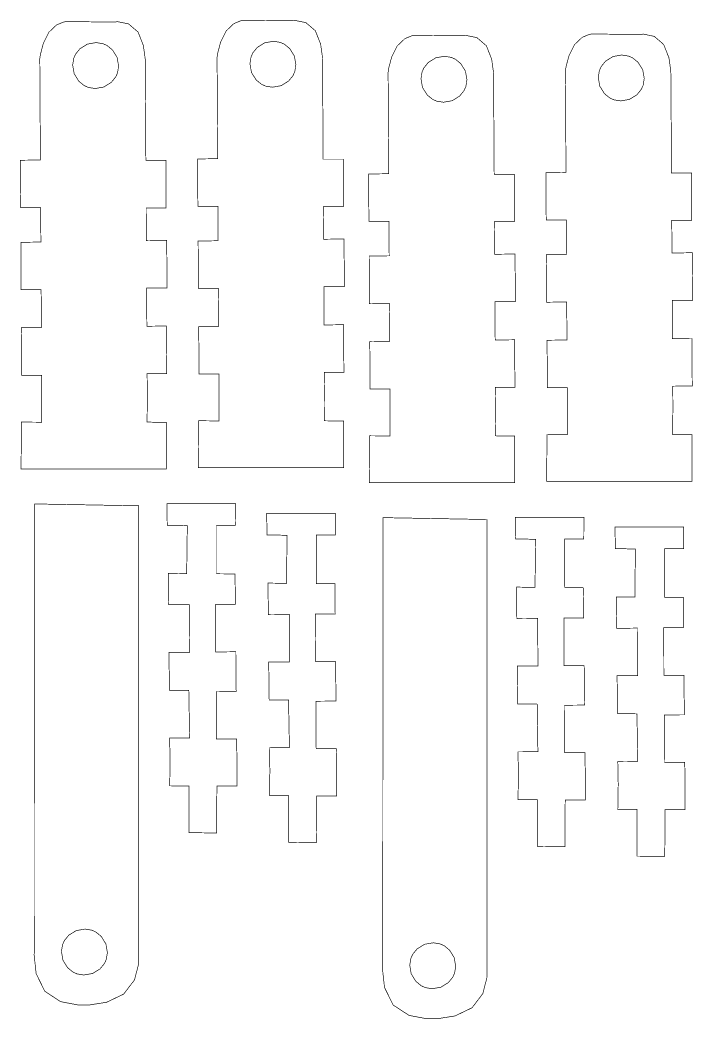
# Model space of a CAD drawing. Extents: x 0.7 to 27.4, y 1.6 to 10.2.
# Drawn here: x 18.628 to 21.374, y 1.756 to 5.834 of the extents above; entities that cross this region are included whole.
import ezdxf

# ---------------------------------------------------------------- set-up
doc = ezdxf.new("R2010")
doc.units = 0
doc.header["$MEASUREMENT"] = 0

msp = doc.modelspace()

# ---------------------------------------------------------------- linework, layer by layer
at = {"color": 0, "const_width": 0.00266}
for points in [[(19.8651, 5.26579), (19.8651, 5.26579), (19.8779, 5.26579), (19.906, 5.26579), (19.9342, 5.26579), (19.9469, 5.26579), (19.9469, 5.26579), (19.9469, 5.26579), (19.9469, 5.25749), (19.9469, 5.23546), (19.9469, 5.20437), (19.9469, 5.16872), (19.9469, 5.13308), (19.9469, 5.102), (19.9469, 5.07997), (19.9469, 5.07161), (19.9469, 5.07161), (19.9469, 5.07161), (19.9343, 5.07161), (19.9067, 5.07161), (19.8789, 5.07161), (19.8664, 5.07161), (19.8664, 5.07161), (19.8664, 5.07161), (19.8664, 5.05094), (19.8667, 5.00537), (19.8669, 4.95979), (19.8671, 4.93907), (19.8671, 4.93907), (19.8671, 4.93907), (19.88, 4.93918), (19.9088, 4.93935), (19.9374, 4.93956), (19.9504, 4.93961), (19.9504, 4.93961), (19.9504, 4.93961), (19.9504, 4.93132), (19.9506, 4.90929), (19.9507, 4.87819), (19.951, 4.84256), (19.9511, 4.80692), (19.9514, 4.77582), (19.9515, 4.75379), (19.9515, 4.74544), (19.9515, 4.74544), (19.9515, 4.74544), (19.9385, 4.74539), (19.9099, 4.74517), (19.8812, 4.74501), (19.8683, 4.7449), (19.8683, 4.7449), (19.8683, 4.7449), (19.8683, 4.73822), (19.8683, 4.7206), (19.8686, 4.69569), (19.8688, 4.6671), (19.8689, 4.63851), (19.869, 4.61361), (19.8692, 4.59597), (19.8692, 4.58925), (19.8692, 4.58925), (19.8692, 4.58925), (19.8815, 4.58936), (19.9089, 4.58951), (19.9361, 4.58968), (19.9486, 4.58974), (19.9486, 4.58974), (19.9486, 4.58974), (19.9486, 4.58143), (19.9488, 4.5594), (19.9489, 4.52832), (19.9492, 4.49268), (19.9494, 4.45703), (19.9496, 4.42594), (19.9497, 4.40392), (19.9497, 4.39556), (19.9497, 4.39556), (19.9497, 4.39556), (19.9374, 4.39551), (19.91, 4.39535), (19.8826, 4.39518), (19.8703, 4.39507), (19.8703, 4.39507), (19.8703, 4.39507), (19.8704, 4.38183), (19.8706, 4.3526), (19.8708, 4.3234), (19.8708, 4.31011), (19.8708, 4.31011), (19.8708, 4.31011), (19.8707, 4.29258), (19.8706, 4.2539), (19.8703, 4.21528), (19.8701, 4.19769), (19.8701, 4.19769), (19.8701, 4.19769), (19.8824, 4.1976), (19.9094, 4.19721), (19.9365, 4.19689), (19.9489, 4.19672), (19.9489, 4.19672), (19.9489, 4.19672), (19.9489, 4.18858), (19.9488, 4.16699), (19.9486, 4.13644), (19.9486, 4.10146), (19.9485, 4.06651), (19.9483, 4.03597), (19.9483, 4.01438), (19.9483, 4.00618), (19.9483, 4.00618), (19.9483, 4.00618), (19.9361, 4.00618), (19.9093, 4.00613), (19.8825, 4.00608), (19.8703, 4.00603), (19.8703, 4.00603), (19.8703, 4.00603), (19.8482, 4.00603), (19.79, 4.00603), (19.7076, 4.00603), (19.6132, 4.00603), (19.5187, 4.00603), (19.4364, 4.00603), (19.3781, 4.00603), (19.356, 4.00597), (19.356, 4.00597), (19.356, 4.00597), (19.356, 4.01421), (19.3561, 4.03597), (19.3563, 4.06668), (19.3565, 4.10189), (19.3567, 4.13715), (19.3568, 4.16786), (19.3569, 4.18961), (19.3569, 4.19781), (19.3569, 4.19781), (19.3569, 4.19781), (19.37, 4.19775), (19.3987, 4.1976), (19.4274, 4.19749), (19.4404, 4.19738), (19.4404, 4.19738), (19.4404, 4.19738), (19.4404, 4.21224), (19.4404, 4.2449), (19.4404, 4.27761), (19.4404, 4.29243), (19.4404, 4.29243), (19.4404, 4.29243), (19.4403, 4.30757), (19.4401, 4.34076), (19.4399, 4.37397), (19.4399, 4.38906), (19.4399, 4.38906), (19.4399, 4.38906), (19.4271, 4.389), (19.3993, 4.38883), (19.3712, 4.38867), (19.3586, 4.38857), (19.3586, 4.38857), (19.3586, 4.38857), (19.3586, 4.39692), (19.3585, 4.41894), (19.3583, 4.45003), (19.3581, 4.48568), (19.3578, 4.52132), (19.3576, 4.5524), (19.3575, 4.57443), (19.3575, 4.58274), (19.3575, 4.58274), (19.3575, 4.58274), (19.3701, 4.58285), (19.3981, 4.58301), (19.426, 4.58317), (19.4387, 4.58322), (19.4387, 4.58322), (19.4387, 4.58322), (19.4386, 4.5899), (19.4385, 4.60747), (19.4383, 4.63232), (19.4382, 4.66081), (19.4381, 4.68935), (19.4379, 4.71419), (19.4378, 4.73178), (19.4378, 4.73839), (19.4378, 4.73839), (19.4378, 4.73839), (19.425, 4.73833), (19.3969, 4.73817), (19.3689, 4.73801), (19.3561, 4.7379), (19.3561, 4.7379), (19.3561, 4.7379), (19.3561, 4.74625), (19.356, 4.76828), (19.3558, 4.79937), (19.3556, 4.83496), (19.3553, 4.87061), (19.3551, 4.90169), (19.355, 4.92372), (19.355, 4.93201), (19.355, 4.93201), (19.355, 4.93201), (19.3678, 4.93213), (19.3958, 4.93229), (19.4239, 4.93251), (19.4367, 4.93257), (19.4367, 4.93257), (19.4367, 4.93257), (19.4365, 4.95458), (19.4363, 5.00293), (19.436, 5.05132), (19.4358, 5.07329), (19.4358, 5.07329), (19.4358, 5.07329), (19.4231, 5.07324), (19.3949, 5.07303), (19.3667, 5.07286), (19.3539, 5.07275), (19.3539, 5.07275), (19.3539, 5.07275), (19.3539, 5.08111), (19.3537, 5.10314), (19.3536, 5.13422), (19.3533, 5.16986), (19.3531, 5.20551), (19.3529, 5.2366), (19.3528, 5.25863), (19.3528, 5.26693), (19.3528, 5.26693), (19.3528, 5.26693), (19.3656, 5.26704), (19.3937, 5.26719), (19.4219, 5.26742), (19.4347, 5.26747), (19.4347, 5.26747), (19.4347, 5.26747), (19.4346, 5.28532), (19.4343, 5.33231), (19.434, 5.39871), (19.4335, 5.47483), (19.4331, 5.551), (19.4326, 5.6174), (19.4324, 5.66439), (19.4324, 5.68218), (19.4324, 5.68218), (19.4346, 5.69781), (19.4467, 5.74393), (19.4696, 5.78961), (19.5008, 5.81917), (19.5304, 5.83143), (19.5406, 5.83268), (19.5406, 5.83268), (19.5489, 5.83263), (19.571, 5.83242), (19.6022, 5.83214), (19.6381, 5.83182), (19.6738, 5.83154), (19.705, 5.83122), (19.7271, 5.83106), (19.7354, 5.83094), (19.7354, 5.83094), (19.7499, 5.83231), (19.7944, 5.82335), (19.8333, 5.7901), (19.8549, 5.73529), (19.8624, 5.68104), (19.8628, 5.66292), (19.8628, 5.66292), (19.8628, 5.64589), (19.8631, 5.60092), (19.8635, 5.53728), (19.8639, 5.46436), (19.8643, 5.3915), (19.8647, 5.32785), (19.865, 5.28288), (19.8651, 5.26579), (19.8651, 5.26579)], [(19.1417, 5.26042), (19.1417, 5.26042), (19.1544, 5.26042), (19.1825, 5.26042), (19.2107, 5.26042), (19.2235, 5.26042), (19.2235, 5.26042), (19.2235, 5.26042), (19.2235, 5.25211), (19.2235, 5.23008), (19.2235, 5.199), (19.2235, 5.16336), (19.2235, 5.12771), (19.2235, 5.09663), (19.2235, 5.0746), (19.2235, 5.06625), (19.2235, 5.06625), (19.2235, 5.06625), (19.2108, 5.06625), (19.1832, 5.06625), (19.1554, 5.06625), (19.1429, 5.06625), (19.1429, 5.06625), (19.1429, 5.06625), (19.1429, 5.04557), (19.1432, 5), (19.1435, 4.95443), (19.1436, 4.93371), (19.1436, 4.93371), (19.1436, 4.93371), (19.1565, 4.93381), (19.1853, 4.93397), (19.2139, 4.93419), (19.2269, 4.93425), (19.2269, 4.93425), (19.2269, 4.93425), (19.2269, 4.92594), (19.2271, 4.90392), (19.2272, 4.87283), (19.2275, 4.83718), (19.2276, 4.80154), (19.2279, 4.77046), (19.2281, 4.74843), (19.2281, 4.74007), (19.2281, 4.74007), (19.2281, 4.74007), (19.215, 4.74001), (19.1864, 4.73986), (19.1578, 4.73969), (19.1449, 4.73958), (19.1449, 4.73958), (19.1449, 4.73958), (19.1449, 4.73292), (19.1449, 4.71528), (19.1451, 4.69032), (19.1453, 4.66174), (19.1454, 4.63319), (19.1456, 4.60824), (19.1457, 4.5906), (19.1457, 4.58388), (19.1457, 4.58388), (19.1457, 4.58388), (19.1581, 4.58399), (19.1854, 4.58415), (19.2126, 4.58431), (19.2251, 4.58436), (19.2251, 4.58436), (19.2251, 4.58436), (19.2251, 4.57607), (19.2253, 4.55404), (19.2254, 4.52294), (19.2257, 4.48731), (19.226, 4.45167), (19.2261, 4.42057), (19.2263, 4.39854), (19.2263, 4.39019), (19.2263, 4.39019), (19.2263, 4.39019), (19.2139, 4.39014), (19.1865, 4.38997), (19.1592, 4.38981), (19.1468, 4.38971), (19.1468, 4.38971), (19.1468, 4.38971), (19.1469, 4.37646), (19.1471, 4.34728), (19.1474, 4.31808), (19.1474, 4.30479), (19.1474, 4.30479), (19.1474, 4.30479), (19.1472, 4.28728), (19.1471, 4.24858), (19.1468, 4.20996), (19.1467, 4.19239), (19.1467, 4.19239), (19.1467, 4.19239), (19.1589, 4.19228), (19.186, 4.19189), (19.2131, 4.19151), (19.2254, 4.19135), (19.2254, 4.19135), (19.2254, 4.19135), (19.2254, 4.18321), (19.2253, 4.16162), (19.2251, 4.13113), (19.2251, 4.09614), (19.225, 4.06114), (19.2249, 4.03065), (19.2249, 4.00906), (19.2249, 4.00087), (19.2249, 4.00087), (19.2249, 4.00087), (19.2126, 4.00087), (19.1858, 4.00076), (19.159, 4.00071), (19.1468, 4.00065), (19.1468, 4.00065), (19.1468, 4.00065), (19.1247, 4.00065), (19.0665, 4.00065), (18.9842, 4.00065), (18.8897, 4.00065), (18.7953, 4.00065), (18.7129, 4.00065), (18.6546, 4.00065), (18.6325, 4.00065), (18.6325, 4.00065), (18.6325, 4.00065), (18.6325, 4.0089), (18.6326, 4.03065), (18.6328, 4.06136), (18.6331, 4.09657), (18.6332, 4.13178), (18.6333, 4.16249), (18.6335, 4.18425), (18.6335, 4.19243), (18.6335, 4.19243), (18.6335, 4.19243), (18.6465, 4.19239), (18.6753, 4.19222), (18.7039, 4.19211), (18.7171, 4.192), (18.7171, 4.192), (18.7171, 4.192), (18.7169, 4.20687), (18.7169, 4.23953), (18.7169, 4.27225), (18.7169, 4.28706), (18.7169, 4.28706), (18.7169, 4.28706), (18.7168, 4.30219), (18.7167, 4.33539), (18.7164, 4.36865), (18.7164, 4.38374), (18.7164, 4.38374), (18.7164, 4.38374), (18.7036, 4.38368), (18.6758, 4.38351), (18.6478, 4.38336), (18.6351, 4.38325), (18.6351, 4.38325), (18.6351, 4.38325), (18.6351, 4.3916), (18.635, 4.41363), (18.6349, 4.44472), (18.6346, 4.48031), (18.6343, 4.51594), (18.6342, 4.54704), (18.634, 4.56907), (18.634, 4.57736), (18.634, 4.57736), (18.634, 4.57736), (18.6467, 4.57747), (18.6746, 4.57764), (18.7025, 4.57785), (18.7153, 4.5779), (18.7153, 4.5779), (18.7153, 4.5779), (18.7151, 4.58458), (18.715, 4.60215), (18.7149, 4.62701), (18.7147, 4.65549), (18.7146, 4.68397), (18.7144, 4.70882), (18.7143, 4.7264), (18.7143, 4.73301), (18.7143, 4.73301), (18.7143, 4.73301), (18.7015, 4.73296), (18.6735, 4.73281), (18.6454, 4.73264), (18.6326, 4.73253), (18.6326, 4.73253), (18.6326, 4.73253), (18.6326, 4.74089), (18.6325, 4.76292), (18.6324, 4.794), (18.6321, 4.82964), (18.6318, 4.86529), (18.6317, 4.89638), (18.6315, 4.9184), (18.6315, 4.92671), (18.6315, 4.92671), (18.6315, 4.92671), (18.6443, 4.92681), (18.6724, 4.92697), (18.7004, 4.92714), (18.7132, 4.92719), (18.7132, 4.92719), (18.7132, 4.92719), (18.7131, 4.94922), (18.7128, 4.99756), (18.7125, 5.04596), (18.7124, 5.06793), (18.7124, 5.06793), (18.7124, 5.06793), (18.6996, 5.06787), (18.6714, 5.06771), (18.6432, 5.06754), (18.6304, 5.06743), (18.6304, 5.06743), (18.6304, 5.06743), (18.6304, 5.07579), (18.6303, 5.09782), (18.63, 5.1289), (18.6299, 5.1645), (18.6296, 5.20014), (18.6294, 5.23122), (18.6293, 5.25325), (18.6293, 5.26156), (18.6293, 5.26156), (18.6293, 5.26156), (18.6421, 5.26167), (18.6703, 5.26183), (18.6985, 5.26204), (18.7112, 5.2621), (18.7112, 5.2621), (18.7112, 5.2621), (18.7111, 5.27994), (18.7108, 5.32693), (18.7104, 5.39333), (18.71, 5.46946), (18.7096, 5.54563), (18.7092, 5.61203), (18.7089, 5.65901), (18.7089, 5.67681), (18.7089, 5.67681), (18.7111, 5.69249), (18.7232, 5.73861), (18.7461, 5.78424), (18.7774, 5.81386), (18.8069, 5.82607), (18.8171, 5.82731), (18.8171, 5.82731), (18.8254, 5.82726), (18.8475, 5.82704), (18.8788, 5.82676), (18.9146, 5.82644), (18.9503, 5.82617), (18.9815, 5.82585), (19.0036, 5.82568), (19.0119, 5.82557), (19.0119, 5.82557), (19.0264, 5.82693), (19.071, 5.81799), (19.1099, 5.78472), (19.1314, 5.72993), (19.1389, 5.67567), (19.1393, 5.65756), (19.1393, 5.65756), (19.1393, 5.64051), (19.1396, 5.59554), (19.14, 5.5319), (19.1404, 5.45899), (19.1408, 5.38612), (19.1413, 5.32249), (19.1415, 5.2775), (19.1417, 5.26042), (19.1417, 5.26042)], [(20.5631, 5.20443), (20.5631, 5.20443), (20.5758, 5.20443), (20.604, 5.20443), (20.6322, 5.20443), (20.645, 5.20443), (20.645, 5.20443), (20.645, 5.20443), (20.645, 5.19613), (20.645, 5.1741), (20.645, 5.14301), (20.645, 5.10736), (20.645, 5.07172), (20.645, 5.04064), (20.645, 5.01861), (20.645, 5.01025), (20.645, 5.01025), (20.645, 5.01025), (20.6324, 5.01025), (20.6046, 5.01025), (20.5768, 5.01025), (20.5643, 5.01025), (20.5643, 5.01025), (20.5643, 5.01025), (20.5643, 4.98958), (20.5646, 4.94401), (20.5649, 4.89849), (20.565, 4.87776), (20.565, 4.87776), (20.565, 4.87776), (20.5781, 4.87788), (20.6067, 4.87804), (20.6353, 4.87819), (20.6483, 4.87825), (20.6483, 4.87825), (20.6483, 4.87825), (20.6483, 4.86996), (20.6485, 4.84793), (20.6486, 4.81685), (20.6489, 4.78119), (20.6492, 4.74556), (20.6493, 4.71446), (20.6494, 4.69243), (20.6496, 4.68408), (20.6496, 4.68408), (20.6496, 4.68408), (20.6365, 4.68403), (20.6079, 4.68386), (20.5792, 4.68371), (20.5663, 4.6836), (20.5663, 4.6836), (20.5663, 4.6836), (20.5663, 4.67692), (20.5663, 4.65929), (20.5665, 4.63433), (20.5667, 4.60574), (20.5668, 4.57721), (20.5669, 4.55225), (20.5671, 4.53461), (20.5672, 4.52789), (20.5672, 4.52789), (20.5672, 4.52789), (20.5796, 4.528), (20.6068, 4.52815), (20.6342, 4.52832), (20.6465, 4.52838), (20.6465, 4.52838), (20.6465, 4.52838), (20.6465, 4.52007), (20.6467, 4.49804), (20.6468, 4.46696), (20.6471, 4.43132), (20.6474, 4.39572), (20.6475, 4.36464), (20.6476, 4.34261), (20.6478, 4.33425), (20.6478, 4.33425), (20.6478, 4.33425), (20.6353, 4.33421), (20.6081, 4.33404), (20.5807, 4.33388), (20.5683, 4.33376), (20.5683, 4.33376), (20.5683, 4.33376), (20.5683, 4.32053), (20.5685, 4.29129), (20.5687, 4.2621), (20.5687, 4.24881), (20.5687, 4.24881), (20.5687, 4.24881), (20.5686, 4.23128), (20.5685, 4.1926), (20.5682, 4.15397), (20.5681, 4.13639), (20.5681, 4.13639), (20.5681, 4.13639), (20.5804, 4.13629), (20.6075, 4.1359), (20.6346, 4.13553), (20.6468, 4.13536), (20.6468, 4.13536), (20.6468, 4.13536), (20.6468, 4.12722), (20.6468, 4.10563), (20.6467, 4.07514), (20.6465, 4.04015), (20.6464, 4.00515), (20.6464, 3.97467), (20.6463, 3.95307), (20.6463, 3.94488), (20.6463, 3.94488), (20.6463, 3.94488), (20.634, 3.94488), (20.6072, 3.94482), (20.5804, 3.94476), (20.5683, 3.94472), (20.5683, 3.94472), (20.5683, 3.94472), (20.5461, 3.94472), (20.4879, 3.94472), (20.4056, 3.94472), (20.3111, 3.94472), (20.2167, 3.94472), (20.1343, 3.94472), (20.0761, 3.94472), (20.054, 3.94467), (20.054, 3.94467), (20.054, 3.94467), (20.054, 3.9529), (20.054, 3.97467), (20.0543, 4.00537), (20.0544, 4.04058), (20.0546, 4.07579), (20.0549, 4.1065), (20.0549, 4.12825), (20.055, 4.13644), (20.055, 4.13644), (20.055, 4.13644), (20.0679, 4.13639), (20.0967, 4.13629), (20.1254, 4.13618), (20.1385, 4.13607), (20.1385, 4.13607), (20.1385, 4.13607), (20.1383, 4.15093), (20.1383, 4.1836), (20.1383, 4.21625), (20.1383, 4.23107), (20.1383, 4.23107), (20.1383, 4.23107), (20.1382, 4.24621), (20.1381, 4.2794), (20.1379, 4.31267), (20.1378, 4.32775), (20.1378, 4.32775), (20.1378, 4.32775), (20.1251, 4.32769), (20.0972, 4.32753), (20.0693, 4.32736), (20.0567, 4.32726), (20.0567, 4.32726), (20.0567, 4.32726), (20.0565, 4.33561), (20.0564, 4.35764), (20.0563, 4.38872), (20.0561, 4.42432), (20.0558, 4.45996), (20.0556, 4.49104), (20.0554, 4.51307), (20.0554, 4.52138), (20.0554, 4.52138), (20.0554, 4.52138), (20.0681, 4.52149), (20.096, 4.52165), (20.124, 4.52186), (20.1367, 4.52192), (20.1367, 4.52192), (20.1367, 4.52192), (20.1367, 4.5286), (20.1365, 4.54617), (20.1364, 4.57101), (20.1361, 4.5995), (20.136, 4.62799), (20.1358, 4.65283), (20.1357, 4.67042), (20.1357, 4.67703), (20.1357, 4.67703), (20.1357, 4.67703), (20.1229, 4.67697), (20.0949, 4.67681), (20.0668, 4.67665), (20.054, 4.67654), (20.054, 4.67654), (20.054, 4.67654), (20.054, 4.6849), (20.0539, 4.70692), (20.0538, 4.73801), (20.0535, 4.77365), (20.0532, 4.80931), (20.0531, 4.84039), (20.0529, 4.86242), (20.0529, 4.87071), (20.0529, 4.87071), (20.0529, 4.87071), (20.0657, 4.87082), (20.0938, 4.87099), (20.1218, 4.87115), (20.1346, 4.87121), (20.1346, 4.87121), (20.1346, 4.87121), (20.1344, 4.89324), (20.1342, 4.94157), (20.1339, 4.98996), (20.1338, 5.01193), (20.1338, 5.01193), (20.1338, 5.01193), (20.121, 5.01188), (20.0928, 5.01172), (20.0646, 5.01156), (20.0518, 5.01144), (20.0518, 5.01144), (20.0518, 5.01144), (20.0518, 5.01981), (20.0517, 5.04183), (20.0515, 5.07292), (20.0512, 5.10856), (20.051, 5.14421), (20.0508, 5.17529), (20.0507, 5.19732), (20.0507, 5.20562), (20.0507, 5.20562), (20.0507, 5.20562), (20.0635, 5.20574), (20.0917, 5.20589), (20.1199, 5.20606), (20.1326, 5.20611), (20.1326, 5.20611), (20.1326, 5.20611), (20.1325, 5.22396), (20.1322, 5.27094), (20.1319, 5.33735), (20.1314, 5.41347), (20.131, 5.48964), (20.1306, 5.55604), (20.1303, 5.60303), (20.1303, 5.62082), (20.1303, 5.62082), (20.1325, 5.6365), (20.1446, 5.68261), (20.1675, 5.72825), (20.1988, 5.75786), (20.2283, 5.77007), (20.2386, 5.77132), (20.2386, 5.77132), (20.2469, 5.77126), (20.269, 5.77106), (20.3001, 5.77078), (20.336, 5.77046), (20.3718, 5.77018), (20.4029, 5.76986), (20.425, 5.76969), (20.4335, 5.76958), (20.4335, 5.76958), (20.4479, 5.77094), (20.4924, 5.76199), (20.5313, 5.72874), (20.5528, 5.67393), (20.5603, 5.61974), (20.5607, 5.60161), (20.5607, 5.60161), (20.5607, 5.58458), (20.561, 5.53961), (20.5614, 5.47597), (20.5618, 5.40306), (20.5622, 5.33014), (20.5626, 5.2665), (20.5629, 5.22151), (20.5631, 5.20443), (20.5631, 5.20443)], [(21.2865, 5.20979), (21.2865, 5.20979), (21.2993, 5.20979), (21.3275, 5.20979), (21.3557, 5.20979), (21.3685, 5.20979), (21.3685, 5.20979), (21.3685, 5.20979), (21.3685, 5.2015), (21.3685, 5.17947), (21.3685, 5.14839), (21.3685, 5.11274), (21.3685, 5.0771), (21.3685, 5.04601), (21.3685, 5.02399), (21.3685, 5.01563), (21.3685, 5.01563), (21.3685, 5.01563), (21.3558, 5.01563), (21.3281, 5.01563), (21.3004, 5.01563), (21.2878, 5.01563), (21.2878, 5.01563), (21.2878, 5.01563), (21.2879, 4.99496), (21.2882, 4.94938), (21.2883, 4.90381), (21.2885, 4.88308), (21.2885, 4.88308), (21.2885, 4.88308), (21.3015, 4.88319), (21.3301, 4.88336), (21.3587, 4.88357), (21.3718, 4.88363), (21.3718, 4.88363), (21.3718, 4.88363), (21.3718, 4.87532), (21.3719, 4.85331), (21.3721, 4.82221), (21.3724, 4.78657), (21.3726, 4.75092), (21.3728, 4.71983), (21.3729, 4.69781), (21.3731, 4.68946), (21.3731, 4.68946), (21.3731, 4.68946), (21.36, 4.6894), (21.3314, 4.68918), (21.3026, 4.68901), (21.2897, 4.68892), (21.2897, 4.68892), (21.2897, 4.68892), (21.2897, 4.68224), (21.2899, 4.66461), (21.29, 4.63971), (21.2901, 4.61111), (21.2903, 4.58251), (21.2904, 4.55761), (21.2906, 4.53999), (21.2907, 4.53326), (21.2907, 4.53326), (21.2907, 4.53326), (21.3031, 4.53336), (21.3303, 4.53353), (21.3576, 4.53369), (21.37, 4.53375), (21.37, 4.53375), (21.37, 4.53375), (21.37, 4.52544), (21.3701, 4.50342), (21.3703, 4.47233), (21.3706, 4.43668), (21.3708, 4.40104), (21.371, 4.36996), (21.3711, 4.34793), (21.3712, 4.33957), (21.3712, 4.33957), (21.3712, 4.33957), (21.3587, 4.33951), (21.3315, 4.33936), (21.3042, 4.33919), (21.2918, 4.33908), (21.2918, 4.33908), (21.2918, 4.33908), (21.2918, 4.32585), (21.2921, 4.29665), (21.2922, 4.26747), (21.2924, 4.25418), (21.2924, 4.25418), (21.2924, 4.25418), (21.2922, 4.23665), (21.2919, 4.19797), (21.2917, 4.15935), (21.2915, 4.14176), (21.2915, 4.14176), (21.2915, 4.14176), (21.3039, 4.14165), (21.331, 4.14128), (21.3581, 4.1409), (21.3703, 4.14074), (21.3703, 4.14074), (21.3703, 4.14074), (21.3703, 4.1326), (21.3703, 4.111), (21.3701, 4.08046), (21.37, 4.04546), (21.3699, 4.01053), (21.3699, 3.97999), (21.3697, 3.95839), (21.3697, 3.95019), (21.3697, 3.95019), (21.3697, 3.95019), (21.3575, 3.95019), (21.3307, 3.95014), (21.3039, 3.95008), (21.2918, 3.95003), (21.2918, 3.95003), (21.2918, 3.95003), (21.2696, 3.95003), (21.2114, 3.95003), (21.129, 3.95003), (21.0346, 3.95003), (20.9401, 3.95003), (20.8578, 3.95003), (20.7996, 3.95003), (20.7775, 3.95003), (20.7775, 3.95003), (20.7775, 3.95003), (20.7775, 3.95828), (20.7775, 3.98004), (20.7778, 4.01074), (20.7779, 4.04596), (20.7781, 4.08117), (20.7783, 4.11187), (20.7783, 4.13363), (20.7785, 4.14182), (20.7785, 4.14182), (20.7785, 4.14182), (20.7914, 4.14176), (20.8201, 4.1416), (20.8489, 4.1415), (20.8619, 4.14139), (20.8619, 4.14139), (20.8619, 4.14139), (20.8618, 4.15625), (20.8618, 4.18892), (20.8618, 4.22163), (20.8618, 4.23643), (20.8618, 4.23643), (20.8618, 4.23643), (20.8617, 4.25157), (20.8615, 4.28478), (20.8614, 4.31803), (20.8613, 4.33311), (20.8613, 4.33311), (20.8613, 4.33311), (20.8486, 4.33306), (20.8207, 4.33285), (20.7928, 4.33268), (20.7801, 4.33257), (20.7801, 4.33257), (20.7801, 4.33257), (20.78, 4.34093), (20.7799, 4.36296), (20.7797, 4.39404), (20.7796, 4.42969), (20.7793, 4.46533), (20.779, 4.49642), (20.7789, 4.51844), (20.7789, 4.52675), (20.7789, 4.52675), (20.7789, 4.52675), (20.7915, 4.52686), (20.8194, 4.52701), (20.8475, 4.52718), (20.8601, 4.52724), (20.8601, 4.52724), (20.8601, 4.52724), (20.8601, 4.5339), (20.86, 4.55149), (20.8599, 4.57633), (20.8596, 4.60482), (20.8594, 4.63336), (20.8593, 4.65821), (20.8592, 4.67578), (20.8592, 4.6824), (20.8592, 4.6824), (20.8592, 4.6824), (20.8465, 4.68235), (20.8185, 4.68218), (20.7904, 4.68201), (20.7776, 4.68192), (20.7776, 4.68192), (20.7776, 4.68192), (20.7775, 4.69026), (20.7774, 4.71229), (20.7772, 4.74338), (20.7771, 4.77903), (20.7768, 4.81467), (20.7765, 4.84576), (20.7764, 4.86778), (20.7764, 4.87608), (20.7764, 4.87608), (20.7764, 4.87608), (20.7892, 4.87619), (20.8172, 4.87636), (20.8453, 4.87651), (20.8582, 4.87657), (20.8582, 4.87657), (20.8582, 4.87657), (20.8579, 4.8986), (20.8576, 4.94694), (20.8574, 4.99533), (20.8574, 5.01731), (20.8574, 5.01731), (20.8574, 5.01731), (20.8444, 5.01725), (20.8163, 5.01708), (20.7882, 5.01693), (20.7753, 5.01682), (20.7753, 5.01682), (20.7753, 5.01682), (20.7753, 5.02518), (20.7751, 5.04719), (20.775, 5.07829), (20.7747, 5.11388), (20.7744, 5.14953), (20.7743, 5.18061), (20.7742, 5.20264), (20.7742, 5.21094), (20.7742, 5.21094), (20.7742, 5.21094), (20.7869, 5.21104), (20.8151, 5.21121), (20.8433, 5.21143), (20.8561, 5.21149), (20.8561, 5.21149), (20.8561, 5.21149), (20.8561, 5.22933), (20.8557, 5.27632), (20.8554, 5.34272), (20.8549, 5.41883), (20.8544, 5.49501), (20.8542, 5.56142), (20.8537, 5.6084), (20.8537, 5.62619), (20.8537, 5.62619), (20.856, 5.64187), (20.8682, 5.68799), (20.891, 5.73361), (20.9224, 5.76324), (20.9518, 5.77544), (20.9621, 5.77669), (20.9621, 5.77669), (20.9704, 5.77664), (20.9925, 5.77642), (21.0236, 5.77615), (21.0594, 5.77582), (21.0953, 5.77556), (21.1264, 5.77522), (21.1485, 5.77507), (21.1569, 5.77496), (21.1569, 5.77496), (21.1714, 5.77632), (21.216, 5.76736), (21.2547, 5.7341), (21.2764, 5.67931), (21.2838, 5.62506), (21.2842, 5.60693), (21.2842, 5.60693), (21.2842, 5.5899), (21.2844, 5.54492), (21.2849, 5.48128), (21.2854, 5.40836), (21.2858, 5.3355), (21.2862, 5.27186), (21.2865, 5.22689), (21.2865, 5.20979), (21.2865, 5.20979)], [(19.0224, 5.60981), (19.0186, 5.60151), (19.0007, 5.57949), (18.9703, 5.56044), (18.9349, 5.55419), (18.9068, 5.5586), (18.8986, 5.56228), (18.8901, 5.56603), (18.8682, 5.58388), (18.8492, 5.61436), (18.8429, 5.64979), (18.8474, 5.67779), (18.8511, 5.68608), (18.8547, 5.69444), (18.8726, 5.71647), (18.9031, 5.73551), (18.9385, 5.74175), (18.9665, 5.73731), (18.9749, 5.73356), (18.9832, 5.72987), (19.0051, 5.71203), (19.0242, 5.68153), (19.0304, 5.64615), (19.0261, 5.61817), (19.0224, 5.60981)], [(19.7458, 5.61513), (19.7421, 5.60682), (19.7242, 5.58485), (19.6937, 5.56581), (19.6583, 5.55957), (19.6304, 5.56396), (19.6221, 5.56765), (19.6137, 5.5714), (19.5917, 5.58925), (19.5726, 5.61974), (19.5664, 5.65517), (19.5708, 5.68317), (19.5746, 5.69146), (19.5782, 5.69982), (19.5961, 5.72179), (19.6265, 5.74083), (19.6619, 5.74707), (19.69, 5.74268), (19.6983, 5.73893), (19.7067, 5.73525), (19.7286, 5.71739), (19.7476, 5.6869), (19.7539, 5.65147), (19.7494, 5.62349), (19.7458, 5.61513)], [(20.4437, 5.55382), (20.44, 5.54551), (20.4222, 5.52349), (20.3917, 5.50444), (20.3563, 5.49821), (20.3283, 5.50261), (20.32, 5.50629), (20.3117, 5.51004), (20.2897, 5.52794), (20.2706, 5.55838), (20.2644, 5.59381), (20.2687, 5.62181), (20.2725, 5.6301), (20.2763, 5.63846), (20.294, 5.66049), (20.3246, 5.67953), (20.3599, 5.68576), (20.3879, 5.68137), (20.3963, 5.67763), (20.4046, 5.67393), (20.4265, 5.65603), (20.4457, 5.6256), (20.4519, 5.59017), (20.4475, 5.56218), (20.4437, 5.55382)], [(21.1672, 5.55919), (21.1635, 5.55089), (21.1457, 5.52886), (21.1151, 5.50982), (21.0797, 5.50358), (21.0518, 5.50797), (21.0435, 5.51167), (21.0351, 5.5154), (21.0132, 5.53326), (20.994, 5.56375), (20.9879, 5.59918), (20.9922, 5.62717), (20.996, 5.63547), (20.9997, 5.64382), (21.0175, 5.66581), (21.0481, 5.68485), (21.0833, 5.69108), (21.1114, 5.68668), (21.1197, 5.68294), (21.1281, 5.67925), (21.15, 5.6614), (21.1692, 5.63092), (21.1754, 5.59554), (21.171, 5.56754), (21.1672, 5.55919)], [(19.1128, 3.85075), (19.1128, 3.85075), (19.1126, 3.83003), (19.1126, 3.77126), (19.1126, 3.68001), (19.1126, 3.56168), (19.1126, 3.42165), (19.1125, 3.2654), (19.1125, 3.09825), (19.1124, 2.92572), (19.1124, 2.75319), (19.1124, 2.58604), (19.1122, 2.42979), (19.1122, 2.28976), (19.1122, 2.17144), (19.1121, 2.08018), (19.1121, 2.02143), (19.1121, 2.00065), (19.1121, 2.00065), (19.1117, 1.97933), (19.0954, 1.91553), (19.0511, 1.85742), (18.9817, 1.82411), (18.9125, 1.81326), (18.8894, 1.81315), (18.8656, 1.81293), (18.7939, 1.8265), (18.7292, 1.86888), (18.694, 1.94081), (18.6856, 2.01758), (18.6871, 2.04286), (18.6871, 2.04286), (18.6871, 2.06326), (18.6871, 2.12088), (18.6872, 2.21044), (18.6872, 2.32656), (18.6872, 2.46397), (18.6872, 2.61735), (18.6874, 2.78136), (18.6874, 2.95063), (18.6875, 3.11996), (18.6875, 3.28396), (18.6875, 3.43733), (18.6876, 3.57476), (18.6876, 3.69086), (18.6876, 3.78043), (18.6876, 3.83806), (18.6878, 3.8584), (18.6878, 3.8584), (18.6878, 3.8584), (18.706, 3.85807), (18.7542, 3.85721), (18.8222, 3.85601), (18.9003, 3.8546), (18.9782, 3.85319), (19.0462, 3.852), (19.0944, 3.85113), (19.1128, 3.85075), (19.1128, 3.85075)], [(19.5057, 3.57286), (19.5057, 3.57286), (19.5058, 3.5535), (19.5062, 3.5109), (19.5067, 3.46832), (19.5069, 3.44889), (19.5069, 3.44889), (19.5069, 3.44889), (19.4943, 3.44889), (19.4665, 3.44874), (19.4387, 3.44862), (19.4262, 3.44857), (19.4262, 3.44857), (19.4262, 3.44857), (19.4262, 3.44026), (19.4264, 3.41824), (19.4264, 3.38715), (19.4265, 3.35151), (19.4267, 3.31586), (19.4268, 3.28478), (19.4269, 3.26275), (19.4269, 3.25439), (19.4269, 3.25439), (19.4269, 3.25439), (19.4397, 3.25444), (19.4678, 3.25456), (19.496, 3.25472), (19.5088, 3.25472), (19.5088, 3.25472), (19.5088, 3.25472), (19.5088, 3.24778), (19.5089, 3.22949), (19.5092, 3.20356), (19.5094, 3.17389), (19.5097, 3.14421), (19.51, 3.11828), (19.5101, 3.09999), (19.5103, 3.09299), (19.5103, 3.09299), (19.5103, 3.09299), (19.4975, 3.09299), (19.4694, 3.09283), (19.4414, 3.09272), (19.4286, 3.09267), (19.4286, 3.09267), (19.4286, 3.09267), (19.4286, 3.08436), (19.4288, 3.06233), (19.4289, 3.03125), (19.429, 2.99561), (19.429, 2.96001), (19.4292, 2.92893), (19.4293, 2.9069), (19.4293, 2.89854), (19.4293, 2.89854), (19.4293, 2.89854), (19.4422, 2.8986), (19.4707, 2.89871), (19.4992, 2.89887), (19.5122, 2.89887), (19.5122, 2.89887), (19.5122, 2.89887), (19.5124, 2.88471), (19.5128, 2.8534), (19.5132, 2.82215), (19.5133, 2.80794), (19.5133, 2.80794), (19.5133, 2.80794), (19.5133, 2.7921), (19.5132, 2.75711), (19.5131, 2.72217), (19.5131, 2.70628), (19.5131, 2.70628), (19.5131, 2.70628), (19.5003, 2.70628), (19.4722, 2.70628), (19.4442, 2.70628), (19.4314, 2.70628), (19.4314, 2.70628), (19.4314, 2.70628), (19.4314, 2.69808), (19.4313, 2.67643), (19.4311, 2.64589), (19.431, 2.61079), (19.4308, 2.57574), (19.4307, 2.54514), (19.4306, 2.52354), (19.4306, 2.51531), (19.4306, 2.51531), (19.4306, 2.51531), (19.4129, 2.51546), (19.3739, 2.51574), (19.3349, 2.516), (19.3172, 2.51611), (19.3172, 2.51611), (19.3172, 2.51611), (19.3172, 2.52431), (19.3172, 2.5459), (19.3174, 2.57639), (19.3175, 2.61139), (19.3175, 2.64638), (19.3176, 2.67686), (19.3178, 2.69846), (19.3178, 2.7066), (19.3178, 2.7066), (19.3178, 2.7066), (19.3054, 2.70676), (19.2783, 2.70714), (19.2512, 2.70751), (19.2389, 2.70763), (19.2389, 2.70763), (19.2389, 2.70763), (19.2392, 2.72353), (19.2397, 2.75851), (19.2403, 2.79351), (19.2406, 2.80935), (19.2406, 2.80935), (19.2406, 2.80935), (19.2403, 2.82389), (19.2396, 2.85585), (19.239, 2.88786), (19.2389, 2.90235), (19.2389, 2.90235), (19.2389, 2.90235), (19.2515, 2.9024), (19.2794, 2.9025), (19.3074, 2.90267), (19.32, 2.90267), (19.32, 2.90267), (19.32, 2.90267), (19.3199, 2.91103), (19.3196, 2.93306), (19.319, 2.96419), (19.3185, 2.99983), (19.3179, 3.03554), (19.3175, 3.06668), (19.3171, 3.08871), (19.3169, 3.097), (19.3169, 3.097), (19.3169, 3.097), (19.3046, 3.09722), (19.2772, 3.09754), (19.25, 3.09793), (19.2376, 3.0981), (19.2376, 3.0981), (19.2376, 3.0981), (19.2375, 3.10476), (19.2374, 3.12224), (19.2371, 3.14692), (19.2368, 3.17524), (19.2364, 3.20361), (19.2361, 3.22831), (19.236, 3.24576), (19.236, 3.25239), (19.236, 3.25239), (19.236, 3.25239), (19.249, 3.25244), (19.2781, 3.25256), (19.3068, 3.25271), (19.32, 3.25271), (19.32, 3.25271), (19.32, 3.25271), (19.32, 3.26107), (19.3199, 3.2831), (19.3197, 3.31418), (19.3196, 3.34983), (19.3194, 3.38547), (19.3193, 3.41656), (19.3192, 3.43858), (19.3192, 3.44689), (19.3192, 3.44689), (19.3192, 3.44689), (19.3058, 3.44683), (19.2767, 3.44672), (19.2474, 3.44661), (19.2342, 3.4465), (19.2342, 3.4465), (19.2342, 3.4465), (19.2339, 3.46658), (19.2335, 3.51064), (19.2331, 3.55469), (19.2329, 3.57471), (19.2329, 3.57471), (19.2329, 3.57471), (19.2446, 3.57465), (19.2706, 3.57443), (19.2965, 3.57422), (19.3083, 3.57411), (19.3083, 3.57411), (19.3083, 3.57411), (19.3085, 3.58257), (19.3087, 3.60476), (19.309, 3.63612), (19.3094, 3.6721), (19.3099, 3.70806), (19.3103, 3.73942), (19.3106, 3.76161), (19.3106, 3.77001), (19.3106, 3.77001), (19.3106, 3.77001), (19.2978, 3.77029), (19.2697, 3.77078), (19.2415, 3.77132), (19.2287, 3.77154), (19.2287, 3.77154), (19.2287, 3.77154), (19.2286, 3.78537), (19.2281, 3.81581), (19.2276, 3.84625), (19.2275, 3.86003), (19.2275, 3.86003), (19.2275, 3.86003), (19.2713, 3.85997), (19.3678, 3.85975), (19.4642, 3.8596), (19.5081, 3.85949), (19.5081, 3.85949), (19.5081, 3.85949), (19.5079, 3.84565), (19.5076, 3.81515), (19.5074, 3.78467), (19.5072, 3.77078), (19.5072, 3.77078), (19.5072, 3.77078), (19.4951, 3.77083), (19.4685, 3.77094), (19.4419, 3.77111), (19.4299, 3.77111), (19.4299, 3.77111), (19.4299, 3.77111), (19.4299, 3.76264), (19.4299, 3.74018), (19.4299, 3.7085), (19.4299, 3.6721), (19.4299, 3.63574), (19.4299, 3.60406), (19.4299, 3.5816), (19.4299, 3.57308), (19.4299, 3.57308), (19.4299, 3.57308), (19.4417, 3.57308), (19.4678, 3.57297), (19.4939, 3.57292), (19.5057, 3.57286), (19.5057, 3.57286)], [(19.9129, 3.53326), (19.9129, 3.53326), (19.9132, 3.51389), (19.9136, 3.47131), (19.9139, 3.42871), (19.9142, 3.40929), (19.9142, 3.40929), (19.9142, 3.40929), (19.9015, 3.40929), (19.8738, 3.40913), (19.846, 3.40901), (19.8335, 3.40896), (19.8335, 3.40896), (19.8335, 3.40896), (19.8335, 3.40067), (19.8336, 3.37864), (19.8336, 3.34754), (19.8339, 3.3119), (19.834, 3.27626), (19.834, 3.24517), (19.8342, 3.22314), (19.8343, 3.21479), (19.8343, 3.21479), (19.8343, 3.21479), (19.8469, 3.21485), (19.8751, 3.21496), (19.9032, 3.21511), (19.916, 3.21511), (19.916, 3.21511), (19.916, 3.21511), (19.9161, 3.20817), (19.9162, 3.18989), (19.9165, 3.16401), (19.9168, 3.13428), (19.9171, 3.1046), (19.9174, 3.07872), (19.9175, 3.06044), (19.9176, 3.05344), (19.9176, 3.05344), (19.9176, 3.05344), (19.9047, 3.05344), (19.8767, 3.05328), (19.8486, 3.05317), (19.8358, 3.05311), (19.8358, 3.05311), (19.8358, 3.05311), (19.8358, 3.04482), (19.836, 3.02279), (19.8361, 2.99169), (19.8362, 2.95606), (19.8364, 2.92042), (19.8365, 2.88932), (19.8365, 2.86729), (19.8367, 2.85894), (19.8367, 2.85894), (19.8367, 2.85894), (19.8496, 2.859), (19.8781, 2.8591), (19.9065, 2.85926), (19.9194, 2.85926), (19.9194, 2.85926), (19.9194, 2.85926), (19.9196, 2.84511), (19.92, 2.81386), (19.9204, 2.78261), (19.9207, 2.76839), (19.9207, 2.76839), (19.9207, 2.76839), (19.9206, 2.75256), (19.9204, 2.71756), (19.9204, 2.68261), (19.9204, 2.66672), (19.9204, 2.66672), (19.9204, 2.66672), (19.9075, 2.66672), (19.8794, 2.66672), (19.8514, 2.66672), (19.8388, 2.66672), (19.8388, 2.66672), (19.8388, 2.66672), (19.8386, 2.65853), (19.8386, 2.63687), (19.8383, 2.60628), (19.8383, 2.57124), (19.8381, 2.53618), (19.8379, 2.50558), (19.8378, 2.48394), (19.8378, 2.47569), (19.8378, 2.47569), (19.8378, 2.47569), (19.8201, 2.47586), (19.7811, 2.47613), (19.7421, 2.4764), (19.7244, 2.47651), (19.7244, 2.47651), (19.7244, 2.47651), (19.7244, 2.48469), (19.7244, 2.50629), (19.7246, 2.53678), (19.7247, 2.57178), (19.7247, 2.60678), (19.7249, 2.63726), (19.725, 2.65886), (19.725, 2.66699), (19.725, 2.66699), (19.725, 2.66699), (19.7126, 2.66715), (19.6856, 2.66754), (19.6585, 2.66792), (19.6463, 2.66803), (19.6463, 2.66803), (19.6463, 2.66803), (19.6464, 2.68392), (19.6469, 2.71892), (19.6475, 2.7539), (19.6478, 2.76975), (19.6478, 2.76975), (19.6478, 2.76975), (19.6475, 2.78429), (19.6469, 2.81625), (19.6464, 2.84825), (19.6461, 2.86274), (19.6461, 2.86274), (19.6461, 2.86274), (19.6588, 2.86279), (19.6867, 2.8629), (19.7146, 2.86307), (19.7272, 2.86307), (19.7272, 2.86307), (19.7272, 2.86307), (19.7271, 2.87142), (19.7268, 2.89344), (19.7263, 2.92458), (19.7257, 2.96024), (19.7251, 2.99593), (19.7247, 3.02707), (19.7244, 3.0491), (19.7243, 3.0574), (19.7243, 3.0574), (19.7243, 3.0574), (19.7118, 3.05761), (19.6846, 3.05794), (19.6572, 3.05832), (19.6449, 3.05849), (19.6449, 3.05849), (19.6449, 3.05849), (19.6447, 3.06515), (19.6446, 3.08263), (19.6443, 3.10732), (19.644, 3.13564), (19.6436, 3.16401), (19.6433, 3.18869), (19.6432, 3.20617), (19.6432, 3.21278), (19.6432, 3.21278), (19.6432, 3.21278), (19.6563, 3.21283), (19.6853, 3.21294), (19.7142, 3.21311), (19.7274, 3.21311), (19.7274, 3.21311), (19.7274, 3.21311), (19.7272, 3.22146), (19.7272, 3.24349), (19.7271, 3.27458), (19.7269, 3.31022), (19.7267, 3.34586), (19.7267, 3.37696), (19.7265, 3.39899), (19.7265, 3.40728), (19.7265, 3.40728), (19.7265, 3.40728), (19.7132, 3.40728), (19.6839, 3.40713), (19.6546, 3.40701), (19.6414, 3.40696), (19.6414, 3.40696), (19.6414, 3.40696), (19.6411, 3.42703), (19.6407, 3.47103), (19.6403, 3.51508), (19.6401, 3.5351), (19.6401, 3.5351), (19.6401, 3.5351), (19.6519, 3.53504), (19.6778, 3.53483), (19.7038, 3.53461), (19.7156, 3.5345), (19.7156, 3.5345), (19.7156, 3.5345), (19.7157, 3.54297), (19.716, 3.56515), (19.7162, 3.59651), (19.7168, 3.63249), (19.7171, 3.66846), (19.7175, 3.69982), (19.7178, 3.722), (19.7179, 3.73042), (19.7179, 3.73042), (19.7179, 3.73042), (19.7051, 3.73068), (19.6769, 3.73118), (19.6487, 3.73172), (19.6361, 3.73193), (19.6361, 3.73193), (19.6361, 3.73193), (19.6358, 3.74576), (19.6354, 3.77621), (19.6349, 3.80664), (19.6347, 3.82042), (19.6347, 3.82042), (19.6347, 3.82042), (19.6786, 3.82036), (19.775, 3.82015), (19.8714, 3.81999), (19.9153, 3.81988), (19.9153, 3.81988), (19.9153, 3.81988), (19.9151, 3.80604), (19.9149, 3.77556), (19.9146, 3.74511), (19.9144, 3.73122), (19.9144, 3.73122), (19.9144, 3.73122), (19.9024, 3.73128), (19.8757, 3.73139), (19.8492, 3.7315), (19.8371, 3.7315), (19.8371, 3.7315), (19.8371, 3.7315), (19.8371, 3.72304), (19.8371, 3.70057), (19.8371, 3.66889), (19.8371, 3.63249), (19.8371, 3.59614), (19.8371, 3.56446), (19.8371, 3.54199), (19.8371, 3.53347), (19.8371, 3.53347), (19.8371, 3.53347), (19.849, 3.53347), (19.875, 3.53336), (19.9011, 3.53331), (19.9129, 3.53326), (19.9129, 3.53326)], [(20.5342, 3.79476), (20.5342, 3.79476), (20.5342, 3.77403), (20.5342, 3.71528), (20.534, 3.62403), (20.534, 3.50569), (20.534, 3.36567), (20.534, 3.20942), (20.5339, 3.04226), (20.5339, 2.86974), (20.5338, 2.69721), (20.5338, 2.53006), (20.5338, 2.37381), (20.5336, 2.23378), (20.5336, 2.11546), (20.5336, 2.02419), (20.5336, 1.96544), (20.5336, 1.94467), (20.5336, 1.94467), (20.5331, 1.92333), (20.5168, 1.85954), (20.4726, 1.80149), (20.4031, 1.76813), (20.3339, 1.75732), (20.3108, 1.75722), (20.2869, 1.757), (20.2154, 1.77051), (20.1507, 1.81287), (20.1154, 1.88482), (20.1071, 1.96158), (20.1086, 1.98687), (20.1086, 1.98687), (20.1086, 2.00726), (20.1086, 2.06489), (20.1086, 2.15446), (20.1086, 2.27056), (20.1086, 2.40799), (20.1087, 2.56136), (20.1087, 2.72538), (20.1089, 2.89464), (20.1089, 3.06396), (20.1089, 3.22797), (20.109, 3.38135), (20.109, 3.51878), (20.109, 3.63488), (20.1092, 3.72444), (20.1092, 3.78207), (20.1092, 3.8024), (20.1092, 3.8024), (20.1092, 3.8024), (20.1274, 3.80208), (20.1756, 3.80122), (20.2436, 3.80003), (20.3217, 3.79861), (20.3997, 3.79719), (20.4678, 3.79601), (20.5158, 3.79514), (20.5342, 3.79476), (20.5342, 3.79476)], [(20.9271, 3.51687), (20.9271, 3.51687), (20.9274, 3.4975), (20.9278, 3.45492), (20.9281, 3.41233), (20.9283, 3.3929), (20.9283, 3.3929), (20.9283, 3.3929), (20.9157, 3.3929), (20.8879, 3.39274), (20.8601, 3.39264), (20.8476, 3.39258), (20.8476, 3.39258), (20.8476, 3.39258), (20.8476, 3.38428), (20.8478, 3.36225), (20.8478, 3.33117), (20.8479, 3.29551), (20.8482, 3.25988), (20.8482, 3.22879), (20.8483, 3.20676), (20.8485, 3.1984), (20.8485, 3.1984), (20.8485, 3.1984), (20.8611, 3.19846), (20.8893, 3.19857), (20.9174, 3.19874), (20.9301, 3.19874), (20.9301, 3.19874), (20.9301, 3.19874), (20.9303, 3.19179), (20.9304, 3.1735), (20.9307, 3.14762), (20.931, 3.11789), (20.9313, 3.08822), (20.9315, 3.06233), (20.9317, 3.04406), (20.9318, 3.03706), (20.9318, 3.03706), (20.9318, 3.03706), (20.9189, 3.037), (20.8908, 3.03689), (20.8628, 3.03678), (20.85, 3.03668), (20.85, 3.03668), (20.85, 3.03668), (20.85, 3.02838), (20.8501, 3.00635), (20.8503, 2.97526), (20.8504, 2.93961), (20.8506, 2.90403), (20.8507, 2.87294), (20.8507, 2.85092), (20.8508, 2.84256), (20.8508, 2.84256), (20.8508, 2.84256), (20.8637, 2.84261), (20.8922, 2.84272), (20.9207, 2.84289), (20.9336, 2.84289), (20.9336, 2.84289), (20.9336, 2.84289), (20.9337, 2.82872), (20.9342, 2.79742), (20.9346, 2.76617), (20.9347, 2.75196), (20.9347, 2.75196), (20.9347, 2.75196), (20.9347, 2.73611), (20.9346, 2.70117), (20.9346, 2.66624), (20.9346, 2.65033), (20.9346, 2.65033), (20.9346, 2.65033), (20.9217, 2.65033), (20.8936, 2.65033), (20.8656, 2.65033), (20.8529, 2.65033), (20.8529, 2.65033), (20.8529, 2.65033), (20.8528, 2.64214), (20.8526, 2.6205), (20.8526, 2.5899), (20.8525, 2.55485), (20.8522, 2.51981), (20.8522, 2.48921), (20.8521, 2.46756), (20.8521, 2.45931), (20.8521, 2.45931), (20.8521, 2.45931), (20.8343, 2.45947), (20.7953, 2.45975), (20.7562, 2.46001), (20.7386, 2.46012), (20.7386, 2.46012), (20.7386, 2.46012), (20.7386, 2.46832), (20.7386, 2.4899), (20.7387, 2.5204), (20.7389, 2.55539), (20.739, 2.59039), (20.739, 2.62088), (20.7392, 2.64247), (20.7392, 2.65061), (20.7392, 2.65061), (20.7392, 2.65061), (20.7268, 2.65076), (20.6997, 2.65115), (20.6726, 2.65153), (20.6604, 2.65164), (20.6604, 2.65164), (20.6604, 2.65164), (20.6606, 2.66754), (20.6611, 2.70253), (20.6617, 2.73753), (20.6619, 2.75336), (20.6619, 2.75336), (20.6619, 2.75336), (20.6617, 2.7679), (20.6611, 2.79986), (20.6604, 2.83188), (20.6603, 2.84636), (20.6603, 2.84636), (20.6603, 2.84636), (20.6729, 2.8464), (20.7008, 2.84651), (20.7287, 2.84668), (20.7415, 2.84668), (20.7415, 2.84668), (20.7415, 2.84668), (20.7414, 2.85504), (20.741, 2.87706), (20.7406, 2.90821), (20.74, 2.94385), (20.7394, 2.97954), (20.7389, 3.01069), (20.7386, 3.03271), (20.7385, 3.04101), (20.7385, 3.04101), (20.7385, 3.04101), (20.7261, 3.04124), (20.6988, 3.04156), (20.6714, 3.04194), (20.659, 3.0421), (20.659, 3.0421), (20.659, 3.0421), (20.6589, 3.04878), (20.6588, 3.06625), (20.6585, 3.09093), (20.6582, 3.11925), (20.6579, 3.14762), (20.6576, 3.17231), (20.6575, 3.18978), (20.6574, 3.1964), (20.6574, 3.1964), (20.6574, 3.1964), (20.6706, 3.19646), (20.6994, 3.19656), (20.7283, 3.19672), (20.7415, 3.19672), (20.7415, 3.19672), (20.7415, 3.19672), (20.7414, 3.20508), (20.7414, 3.22711), (20.7413, 3.25819), (20.7411, 3.29383), (20.7408, 3.32949), (20.7408, 3.36057), (20.7407, 3.3826), (20.7407, 3.3909), (20.7407, 3.3909), (20.7407, 3.3909), (20.7274, 3.39085), (20.6981, 3.39074), (20.6689, 3.39063), (20.6556, 3.39051), (20.6556, 3.39051), (20.6556, 3.39051), (20.6553, 3.4106), (20.6549, 3.45464), (20.6544, 3.49869), (20.6543, 3.51872), (20.6543, 3.51872), (20.6543, 3.51872), (20.6661, 3.51867), (20.6921, 3.51844), (20.7181, 3.51824), (20.7299, 3.51812), (20.7299, 3.51812), (20.7299, 3.51812), (20.7299, 3.52658), (20.7301, 3.54878), (20.7304, 3.58014), (20.731, 3.6161), (20.7314, 3.65207), (20.7317, 3.68343), (20.7319, 3.70562), (20.7321, 3.71403), (20.7321, 3.71403), (20.7321, 3.71403), (20.7193, 3.71431), (20.6911, 3.71479), (20.6629, 3.71533), (20.6503, 3.71556), (20.6503, 3.71556), (20.6503, 3.71556), (20.65, 3.72939), (20.6496, 3.75982), (20.649, 3.79025), (20.6489, 3.80404), (20.6489, 3.80404), (20.6489, 3.80404), (20.6928, 3.80399), (20.7892, 3.80376), (20.8856, 3.8036), (20.9294, 3.8035), (20.9294, 3.8035), (20.9294, 3.8035), (20.9293, 3.78965), (20.929, 3.75917), (20.9289, 3.72868), (20.9288, 3.71479), (20.9288, 3.71479), (20.9288, 3.71479), (20.9165, 3.71485), (20.89, 3.71496), (20.8633, 3.71511), (20.8513, 3.71511), (20.8513, 3.71511), (20.8513, 3.71511), (20.8513, 3.70665), (20.8513, 3.68419), (20.8513, 3.6525), (20.8513, 3.6161), (20.8513, 3.57975), (20.8513, 3.54807), (20.8513, 3.52561), (20.8514, 3.51708), (20.8514, 3.51708), (20.8514, 3.51708), (20.8632, 3.51708), (20.8893, 3.51699), (20.9153, 3.51693), (20.9272, 3.51687), (20.9272, 3.51687), (20.9271, 3.51687)], [(21.3344, 3.47732), (21.3344, 3.47732), (21.3346, 3.45796), (21.335, 3.41531), (21.3354, 3.37272), (21.3356, 3.35331), (21.3356, 3.35331), (21.3356, 3.35331), (21.3229, 3.35331), (21.2953, 3.35314), (21.2675, 3.35303), (21.2549, 3.35297), (21.2549, 3.35297), (21.2549, 3.35297), (21.2549, 3.34467), (21.255, 3.32264), (21.2551, 3.29156), (21.2553, 3.25592), (21.2554, 3.22026), (21.2554, 3.18918), (21.2556, 3.16715), (21.2557, 3.15881), (21.2557, 3.15881), (21.2557, 3.15881), (21.2683, 3.15886), (21.2965, 3.15896), (21.3247, 3.15913), (21.3375, 3.15913), (21.3375, 3.15913), (21.3375, 3.15913), (21.3375, 3.15218), (21.3376, 3.1339), (21.3379, 3.10801), (21.3382, 3.07829), (21.3385, 3.04861), (21.3388, 3.02274), (21.3389, 3.00444), (21.339, 2.99744), (21.339, 2.99744), (21.339, 2.99744), (21.3261, 2.99744), (21.2981, 2.99729), (21.27, 2.99718), (21.2572, 2.99713), (21.2572, 2.99713), (21.2572, 2.99713), (21.2572, 2.98882), (21.2574, 2.96679), (21.2575, 2.93571), (21.2576, 2.90007), (21.2578, 2.86442), (21.2579, 2.83333), (21.2581, 2.81131), (21.2581, 2.80296), (21.2581, 2.80296), (21.2581, 2.80296), (21.271, 2.803), (21.2994, 2.80311), (21.3279, 2.80328), (21.3408, 2.80328), (21.3408, 2.80328), (21.3408, 2.80328), (21.341, 2.78911), (21.3414, 2.75786), (21.3418, 2.72661), (21.3421, 2.7124), (21.3421, 2.7124), (21.3421, 2.7124), (21.3421, 2.69656), (21.3419, 2.66157), (21.3418, 2.62663), (21.3418, 2.61074), (21.3418, 2.61074), (21.3418, 2.61074), (21.329, 2.61074), (21.301, 2.61074), (21.2729, 2.61074), (21.2601, 2.61074), (21.2601, 2.61074), (21.2601, 2.61074), (21.2601, 2.60254), (21.26, 2.58089), (21.2599, 2.55029), (21.2597, 2.51525), (21.2596, 2.48019), (21.2594, 2.4496), (21.2593, 2.42796), (21.2593, 2.41971), (21.2593, 2.41971), (21.2593, 2.41971), (21.2415, 2.41986), (21.2025, 2.42014), (21.1635, 2.42042), (21.1458, 2.42051), (21.1458, 2.42051), (21.1458, 2.42051), (21.1458, 2.42871), (21.1458, 2.45031), (21.146, 2.48085), (21.1461, 2.51579), (21.1463, 2.55078), (21.1464, 2.58132), (21.1464, 2.60292), (21.1464, 2.61106), (21.1464, 2.61106), (21.1464, 2.61106), (21.1342, 2.61122), (21.1071, 2.61154), (21.0799, 2.61193), (21.0676, 2.61203), (21.0676, 2.61203), (21.0676, 2.61203), (21.0679, 2.62793), (21.0685, 2.66292), (21.0689, 2.69792), (21.0692, 2.71376), (21.0692, 2.71376), (21.0692, 2.71376), (21.0689, 2.72831), (21.0683, 2.76031), (21.0678, 2.79232), (21.0675, 2.80681), (21.0675, 2.80681), (21.0675, 2.80681), (21.0801, 2.80686), (21.1081, 2.80697), (21.136, 2.80713), (21.1487, 2.80713), (21.1487, 2.80713), (21.1487, 2.80713), (21.1486, 2.81549), (21.1482, 2.83751), (21.1478, 2.86865), (21.1472, 2.90429), (21.1467, 2.93994), (21.1461, 2.97108), (21.1458, 2.99311), (21.1457, 3.00142), (21.1457, 3.00142), (21.1457, 3.00142), (21.1333, 3.00163), (21.106, 3.00196), (21.0786, 3.00233), (21.0663, 3.0025), (21.0663, 3.0025), (21.0663, 3.0025), (21.0661, 3.00917), (21.066, 3.02664), (21.0657, 3.05132), (21.0654, 3.07964), (21.0651, 3.10801), (21.0649, 3.13271), (21.0647, 3.15018), (21.0646, 3.15679), (21.0646, 3.15679), (21.0646, 3.15679), (21.0778, 3.15685), (21.1067, 3.15696), (21.1356, 3.15713), (21.1487, 3.15713), (21.1487, 3.15713), (21.1487, 3.15713), (21.1486, 3.16547), (21.1486, 3.1875), (21.1485, 3.21858), (21.1483, 3.25424), (21.1482, 3.28988), (21.1481, 3.32096), (21.1479, 3.34299), (21.1479, 3.35129), (21.1479, 3.35129), (21.1479, 3.35129), (21.1346, 3.35129), (21.1054, 3.35113), (21.0761, 3.35101), (21.0628, 3.35097), (21.0628, 3.35097), (21.0628, 3.35097), (21.0625, 3.37104), (21.0621, 3.41504), (21.0617, 3.4591), (21.0615, 3.47911), (21.0615, 3.47911), (21.0615, 3.47911), (21.0733, 3.47906), (21.0993, 3.47885), (21.1253, 3.47868), (21.1371, 3.47857), (21.1371, 3.47857), (21.1371, 3.47857), (21.1371, 3.48703), (21.1374, 3.50922), (21.1378, 3.54058), (21.1382, 3.5765), (21.1386, 3.61247), (21.1389, 3.64382), (21.1392, 3.66601), (21.1393, 3.67443), (21.1393, 3.67443), (21.1393, 3.67443), (21.1265, 3.67469), (21.0985, 3.67518), (21.0703, 3.67572), (21.0575, 3.67594), (21.0575, 3.67594), (21.0575, 3.67594), (21.0572, 3.68978), (21.0568, 3.72021), (21.0563, 3.75065), (21.0561, 3.76443), (21.0561, 3.76443), (21.0561, 3.76443), (21.1, 3.76438), (21.1964, 3.76417), (21.2928, 3.764), (21.3367, 3.76389), (21.3367, 3.76389), (21.3367, 3.76389), (21.3365, 3.75006), (21.3362, 3.71957), (21.3361, 3.68913), (21.336, 3.67524), (21.336, 3.67524), (21.336, 3.67524), (21.3238, 3.67529), (21.2972, 3.6754), (21.2706, 3.67551), (21.2585, 3.67551), (21.2585, 3.67551), (21.2585, 3.67551), (21.2585, 3.66704), (21.2585, 3.64458), (21.2585, 3.6129), (21.2585, 3.57656), (21.2585, 3.54021), (21.2585, 3.50851), (21.2585, 3.48606), (21.2586, 3.47754), (21.2586, 3.47754), (21.2586, 3.47754), (21.2704, 3.47754), (21.2965, 3.47743), (21.3225, 3.47738), (21.3344, 3.47732), (21.3344, 3.47732)], [(18.9763, 1.99024), (18.9724, 1.98193), (18.9543, 1.96007), (18.9238, 1.94129), (18.8883, 1.93539), (18.8603, 1.94), (18.8521, 1.94374), (18.8438, 1.94754), (18.8218, 1.9656), (18.8031, 1.99621), (18.7971, 2.03162), (18.8017, 2.05963), (18.8056, 2.06787), (18.8093, 2.07617), (18.8274, 2.0981), (18.8579, 2.11686), (18.8933, 2.12283), (18.9214, 2.11817), (18.9297, 2.11436), (18.9379, 2.11062), (18.9599, 2.09256), (18.9786, 2.06196), (18.9846, 2.02653), (18.9799, 1.99854), (18.9763, 1.99024)], [(20.3976, 1.93425), (20.3939, 1.926), (20.3757, 1.90414), (20.3451, 1.88531), (20.3097, 1.87939), (20.2817, 1.884), (20.2735, 1.88775), (20.2651, 1.89154), (20.2433, 1.90961), (20.2244, 1.94021), (20.2185, 1.97564), (20.2232, 2.00364), (20.2269, 2.01187), (20.2307, 2.02024), (20.2488, 2.0421), (20.2793, 2.06087), (20.3149, 2.06685), (20.3428, 2.06222), (20.3511, 2.05843), (20.3594, 2.05469), (20.3812, 2.03662), (20.4, 2.00597), (20.406, 1.97054), (20.4014, 1.94254), (20.3976, 1.93425)]]:
    msp.add_lwpolyline(points, close=True, dxfattribs=at)

doc.saveas('drawing.dxf')
